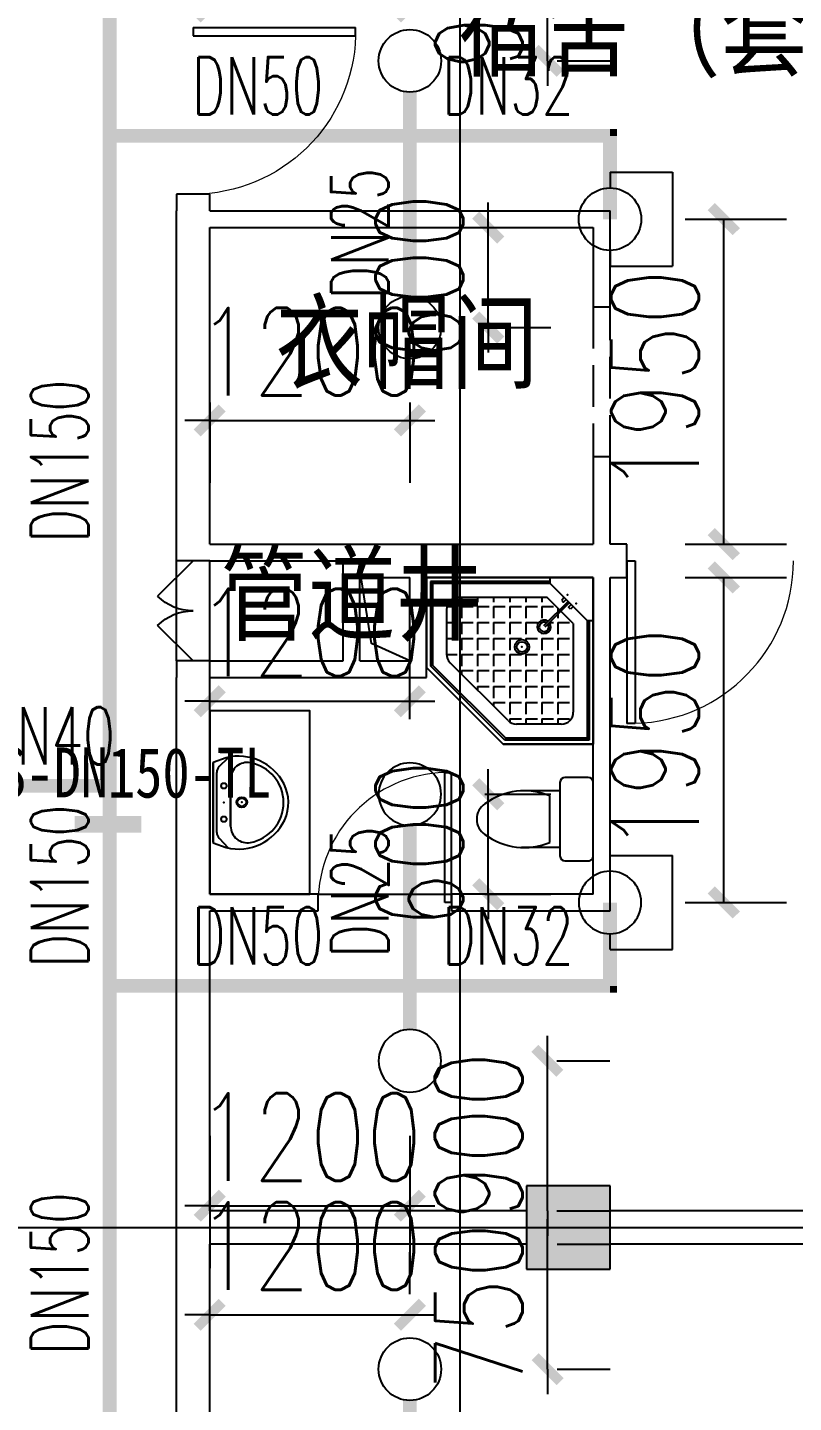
# Model space of a CAD drawing. Extents: x 0 to 2838408, y -923048 to 203859.
# Drawn here: x 2777370 to 2781963, y -669591 to -661341 of the extents above; entities that cross this region are included whole.
import ezdxf
from ezdxf.enums import TextEntityAlignment as Align

# ---------------------------------------------------------------- set-up
doc = ezdxf.new("R2010")
doc.units = 0
doc.header["$LTSCALE"] = 1000
doc.linetypes.add('DASH', pattern=[0.35, 0.25, -0.1])
for name, color, linetype in [('CLAYER', 7, 'Continuous'), ('COLUMN', 9, 'Continuous'), ('DOOR_FIRE', 4, 'Continuous'), ('DOTE', 8, 'Continuous'), ('EQUIP_喷头', 7, 'Continuous'), ('PIPE-喷淋', 6, 'Continuous'), ('PUB_HATCH', 8, 'Continuous'), ('PUB_TEXT', 7, 'Continuous'), ('TEXT_喷淋', 7, 'Continuous'), ('TWT_DIM', 3, 'Continuous'), ('WALL', 9, 'Continuous'), ('WINDOW', 4, 'Continuous'), ('XREF', 8, 'Continuous'), ('抗震支吊架', 2, 'Continuous'), ('洁具', 213, 'Continuous')]:
    doc.layers.add(name, color=color, linetype=linetype)
doc.styles.add('_TCH_DIM_T3', font='SIMPLEX', dxfattribs={"width": 0.75, "bigfont": 'HZTXT'})
doc.styles.add('_TWT_PIPEDN', font='SIMPLEX', dxfattribs={"width": 0.8, "height": 2.3, "bigfont": 'HZTXT'})
doc.styles.add('kzcad', font='', dxfattribs={"width": 0.8})
doc.styles.get("Standard").update_dxf_attribs({"font": 'geniso.shx', "bigfont": 'hztxt.shx'})
doc.styles.get('kzcad').set_extended_font_data('SimSun')
doc.dimstyles.new('_TWT_ARCH&&150', dxfattribs={"dimtxt": 525, "dimasz": 150, "dimexe": 375, "dimexo": 450, "dimgap": 150, "dimtad": 1, "dimdec": 0, "dimzin": 0, "dimdsep": 46, "dimtxsty": '_TCH_DIM_T3', "dimblk": 'ARCHTICK', "dimcen": 0.09, "dimclrt": 7, "dimazin": 2, "dimtfac": 1, "dimtdec": 0, "dimtix": 1, "dimtmove": 2, "dimatfit": 3, "dimfxl": 1, "dimtolj": 1, "dimtzin": 0, "dimarcsym": 0})

# ---------------------------------------------------------------- blocks, each defined once
blk = doc.blocks.new('1F平面-CAD导入_dwg_Drawing4_t3_dwg_$plan$00001613-474159-1F-927810-1F')
at = {"layer": '洁具'}
for p, q in [((-30, 250), (-170, 250)), ((-200, 169.7), (-430.4, 169.7)), ((-260.4, -139.7), (-260.4, 139.7)), ((-200, -169.7), (-200, -220)), ((-170, -250), (-30, -250))]:
    blk.add_line(p, q, dxfattribs=at)
for points in [[(-200, 220), (-200, 169.7), (-200, -169.7), (-430.4, -169.7)], [(0, -220), (0, 220)]]:
    blk.add_lwpolyline(points, dxfattribs=at)
for centre, radius, start, end in [((-170, 220), 30, 90, 180), ((-30, 220), 30, 0, 90), ((-412.8, -227.4), 397.5, 67.45048, 126.63814), ((-589.6, 0), 109.8, 123.45086, 236.54914), ((-412.8, 227.4), 397.5, 233.36186, 292.54952), ((-170, -220), 30, 180, 270), ((-30, -220), 30, 270, 0)]:
    blk.add_arc(centre, radius, start, end, dxfattribs=at)
blk = doc.blocks.new('$lvtry$00000169')
at = {"color": 0}
for p, q in [((258.9, -36), (258.9, 0)), ((258.9, -36), (36, -258.9)), ((258.9, -24), (976, -24)), ((258.9, -36), (964, -36)), ((964, -36), (976, -24)), ((964, -36), (964, -525.1)), ((976, -24), (976, -530.1)), ((276.1, -120), (120, -276.1)), ((143.9, -151), (290.7, -298.1)), ((151, -143.9), (297.8, -291)), ((269.6, -212.7), (269.6, -142.7)), ((276.1, -120), (808, -120)), ((365.9, -212.7), (365.9, -142.7)), ((462.1, -212.7), (462.1, -142.7)), ((558.4, -212.7), (558.4, -142.7)), ((654.6, -212.7), (654.6, -142.7)), ((750.9, -212.7), (750.9, -142.7)), ((847.1, -212.7), (847.1, -142.7)), ((173.4, -308.9), (173.4, -238.9)), ((183.4, -212.7), (205.5, -212.7)), ((219.6, -212.7), (243.4, -212.7)), ((269.6, -212.7), (339.6, -212.7)), ((269.6, -262.8), (269.6, -238.9)), ((365.9, -212.7), (435.9, -212.7)), ((365.9, -308.9), (365.9, -238.9)), ((462.1, -212.7), (532.1, -212.7)), ((462.1, -308.9), (462.1, -238.9)), ((558.4, -212.7), (628.4, -212.7)), ((558.4, -308.9), (558.4, -238.9)), ((654.6, -212.7), (724.6, -212.7)), ((654.6, -308.9), (654.6, -238.9)), ((750.9, -212.7), (820.9, -212.7)), ((750.9, -308.9), (750.9, -238.9)), ((847.1, -212.7), (880, -212.7)), ((847.1, -308.9), (847.1, -238.9)), ((880, -192), (880, -460.5)), ((36, -258.9), (0, -258.9)), ((24, -258.9), (24, -976)), ((36, -258.9), (36, -964)), ((120, -276.1), (120, -808)), ((120, -308.9), (147.1, -308.9)), ((173.4, -308.9), (243.4, -308.9)), ((334.3, -308.9), (339.6, -308.9)), ((365.9, -308.9), (435.9, -308.9)), ((462.1, -308.9), (532.1, -308.9)), ((558.4, -308.9), (628.4, -308.9)), ((654.6, -308.9), (724.6, -308.9)), ((750.9, -308.9), (820.9, -308.9)), ((847.1, -308.9), (880, -308.9)), ((120, -405.2), (147.1, -405.2)), ((173.4, -405.2), (173.4, -335.2)), ((173.4, -405.2), (243.4, -405.2)), ((269.6, -405.2), (269.6, -335.2)), ((269.6, -405.2), (339.6, -405.2)), ((365.9, -405.2), (365.9, -335.2)), ((365.9, -405.2), (378.6, -405.2)), ((462.1, -405.2), (462.1, -335.2)), ((462.1, -405.2), (532.1, -405.2)), ((558.4, -405.2), (558.4, -335.2)), ((558.4, -405.2), (628.4, -405.2)), ((654.6, -405.2), (654.6, -335.2)), ((654.6, -405.2), (724.6, -405.2)), ((750.9, -405.2), (750.9, -335.2)), ((750.9, -405.2), (820.9, -405.2)), ((847.1, -405.2), (847.1, -335.2)), ((847.1, -405.2), (880, -405.2)), ((173.4, -501.4), (173.4, -431.4)), ((269.6, -501.4), (269.6, -431.4)), ((365.9, -501.4), (365.9, -431.4)), ((462.1, -501.4), (462.1, -431.4)), ((558.4, -501.4), (558.4, -431.4)), ((654.6, -501.4), (654.6, -431.4)), ((750.9, -501.4), (750.9, -431.4)), ((847.1, -501.4), (847.1, -431.4)), ((120, -501.4), (147.1, -501.4)), ((173.4, -501.4), (243.4, -501.4)), ((173.4, -597.7), (173.4, -527.7)), ((269.6, -501.4), (339.6, -501.4)), ((269.6, -597.7), (269.6, -527.7)), ((365.9, -501.4), (435.9, -501.4)), ((365.9, -597.7), (365.9, -527.7)), ((462.1, -501.4), (532.1, -501.4)), ((462.1, -597.7), (462.1, -527.7)), ((858.9, -511.4), (511.4, -858.9)), ((964, -525.1), (525.1, -964)), ((976, -530.1), (530.1, -976)), ((558.4, -501.4), (628.4, -501.4)), ((558.4, -597.7), (558.4, -527.7)), ((654.6, -501.4), (724.6, -501.4)), ((654.6, -597.7), (654.6, -527.7)), ((750.9, -501.4), (820.9, -501.4)), ((750.9, -597.7), (750.9, -527.7)), ((847.1, -501.4), (867.2, -501.4)), ((964, -525.1), (976, -530.1)), ((120, -597.7), (147.1, -597.7)), ((173.4, -597.7), (243.4, -597.7)), ((173.4, -693.9), (173.4, -623.9)), ((269.6, -597.7), (339.6, -597.7)), ((269.6, -693.9), (269.6, -623.9)), ((365.9, -597.7), (435.9, -597.7)), ((365.9, -693.9), (365.9, -623.9)), ((462.1, -597.7), (532.1, -597.7)), ((462.1, -693.9), (462.1, -623.9)), ((558.4, -597.7), (628.4, -597.7)), ((558.4, -693.9), (558.4, -623.9)), ((654.6, -597.7), (724.6, -597.7)), ((654.6, -693.9), (654.6, -623.9)), ((750.9, -597.7), (772.6, -597.7)), ((120, -693.9), (147.1, -693.9)), ((173.4, -693.9), (243.4, -693.9)), ((173.4, -790.2), (173.4, -720.2)), ((269.6, -693.9), (339.6, -693.9)), ((269.6, -790.2), (269.6, -720.2)), ((365.9, -693.9), (435.9, -693.9)), ((365.9, -790.2), (365.9, -720.2)), ((462.1, -693.9), (532.1, -693.9)), ((462.1, -790.2), (462.1, -720.2)), ((558.4, -693.9), (628.4, -693.9)), ((558.4, -790.2), (558.4, -720.2)), ((654.6, -693.9), (676.4, -693.9)), ((120, -790.2), (147.1, -790.2)), ((173.4, -790.2), (243.4, -790.2)), ((173.4, -877.5), (173.4, -816.4)), ((269.6, -790.2), (339.6, -790.2)), ((269.6, -880), (269.6, -816.4)), ((365.9, -790.2), (435.9, -790.2)), ((365.9, -880), (365.9, -816.4)), ((462.1, -790.2), (532.1, -790.2)), ((462.1, -880), (462.1, -816.4)), ((558.4, -790.2), (580.1, -790.2)), ((192, -880), (460.5, -880)), ((36, -964), (24, -976)), ((24, -976), (530.1, -976)), ((36, -964), (525.1, -964)), ((525.1, -964), (530.1, -976))]:
    blk.add_line(p, q, dxfattribs=at)
blk.add_lwpolyline([(0, 0), (0, -1000), (540, -1000), (1000, -540), (1000, 0)], close=True)
for points in [[(0, 0), (0, -1000)], [(0, 0), (1000, 0)], [(1000, 0), (1000, -540)], [(136.1, -189.7), (147.9, -177.9), (132.5, -162.5), (120.7, -174.3)], [(189.7, -136.1), (177.9, -147.9), (162.5, -132.5), (174.3, -120.7)], [(1000, -540), (540, -1000)], [(0, -1000), (540, -1000)]]:
    blk.add_lwpolyline(points, close=True, dxfattribs=at)
for radius in [43.8, 31.1]:
    blk.add_circle((416.2, -427.6), radius, dxfattribs=at)
for centre, radius, start, end in [((808, -192), 72, 0, 90), ((296, -295.7), 40.6, 142.58296, 128.41974), ((296, -295.7), 28.6, 145.82801, 125.65986), ((808, -460.5), 72, 315, 0), ((192, -808), 72, 180, 270), ((460.5, -808), 72, 270, 315)]:
    blk.add_arc(centre, radius, start, end, dxfattribs=at)
for p in [(103.2, -155.8, 0), (156.1, -102.2, 0), (415.8, -428.1, 0)]:
    blk.add_point(p, dxfattribs=at)
blk = doc.blocks.new('$lvtry$00000178')
at = {"color": 0}
for p, q in [((-238.4, 0), (238.4, 0)), ((-214.1, -36.1), (-272.1, -90.6)), ((-179.8, -22.5), (180.1, -22.5)), ((215.7, -37.5), (268.3, -90.8)), ((-141.7, -105.2), (140.2, -105.2)), ((140.2, -105.2), (-141.7, -105.2))]:
    blk.add_line(p, q, dxfattribs=at)
blk.add_lwpolyline([(-103.6, -429.7, 0.224698), (110.4, -425.4, 0.348046), (268.9, -78.5), (239.5, 0), (-241.3, 0), (-270.7, -78.5, 0.356844)], format="xyb", close=True, dxfattribs=at)
for centre, radius in [((-100, -65), 16.3), ((100, -65), 16.3), ((1.4, -172.5), 31.6)]:
    blk.add_circle(centre, radius, dxfattribs=at)
at = {"color": 0, "lineweight": 13}
blk.add_circle((1.4, -172.5), 23, dxfattribs=at)
at = {"color": 0}
for centre, radius, start, end in [((-179.8, -72.5), 50, 90, 133.18096), ((180.1, -72.5), 50, 44.56072, 90), ((-141.7, -205.2), 100, 90, 190.56023), ((140.2, -205.2), 100, 349.43977, 90), ((-0.7, -179), 243.4, 190.56023, 349.43977)]:
    blk.add_arc(centre, radius, start, end, dxfattribs=at)
for p in [(0, -65), (1.4, -172.5)]:
    blk.add_point(p, dxfattribs=at)
blk = doc.blocks.new('A$C70365C93')
at = {"layer": '洁具'}
blk.add_lwpolyline([(-1900, 2300), (-1900, 1700), (-800, 1700), (-800, 2300)], close=True, dxfattribs=at)
blk.add_blockref('$lvtry$00000178', (-1350, 2280), dxfattribs=at)
at = {"layer": '洁具', "rotation": 180}
blk.add_blockref('$lvtry$00000169', (0, 0), dxfattribs=at)
at = {"layer": '洁具', "extrusion": (0, 0, -1), "xscale": -1, "zscale": -1, "rotation": 90}
blk.add_blockref('1F平面-CAD导入_dwg_Drawing4_t3_dwg_$plan$00001613-474159-1F-927810-1F', (1450, 0), dxfattribs=at)
blk = doc.blocks.new('$DorLib2D$00000116')
at = {"color": 0}
for p, q in [((-0.5, 0), (-0.146, 0.354)), ((0.5, 0), (0.146, 0.354))]:
    blk.add_line(p, q, dxfattribs=at)
for centre, start, end in [((-0.5, 0), 0, 45), ((0.5, 0), 135, 180)]:
    blk.add_arc(centre, 0.5, start, end, dxfattribs=at)
blk = doc.blocks.new('$DorLib2D$00000001')
for p, q in [((0.45, 0.975), (0.5, 0.975)), ((0.45, 0), (0.45, 0.975)), ((0.5, 0), (0.5, 0.975)), ((0.5, 0), (0.45, 0))]:
    blk.add_line(p, q)
at = {"lineweight": 13}
blk.add_arc((0.475, 0), 0.975, 91.46928, 180, dxfattribs=at)
blk = doc.blocks.new('4F1')
at = {"layer": 'PUB_HATCH'}
blk.add_hatch(color=256, dxfattribs=at).paths.add_polyline_path([(2444816.7, -668291.3), (2444316.7, -668291.3), (2444316.7, -668791.3), (2444816.7, -668791.3)])
blk.add_lwpolyline([(2443616.7, -665141.3), (2443386.5, -665037.7), (2443316.7, -664591.3)])
at = {"layer": 'COLUMN'}
for p, q in [((2444816.7, -668291.3), (2444316.7, -668291.3)), ((2444316.7, -668291.3), (2444316.7, -668791.3)), ((2444816.7, -668791.3), (2444816.7, -668291.3)), ((2444316.7, -668791.3), (2444816.7, -668791.3))]:
    blk.add_line(p, q, dxfattribs=at)
at = {"layer": 'DOOR_FIRE'}
for p, q in [((2442216.7, -665141.3), (2442216.7, -664541.3)), ((2442416.7, -665141.3), (2442416.7, -664541.3))]:
    blk.add_line(p, q, dxfattribs=at)
at = {"layer": 'DOTE'}
for p, q in [((2443916.7, -606941.3), (2443916.7, -690141.3)), ((2435862.3, -668541.3), (2453916.7, -668541.3))]:
    blk.add_line(p, q, dxfattribs=at)
at = {"layer": 'WALL'}
for p, q in [((2442416.7, -662341.3), (2442216.7, -662341.3)), ((2442216.7, -662341.3), (2442216.7, -662441.3)), ((2442416.7, -662441.3), (2442416.7, -662341.3)), ((2442216.7, -664541.3), (2442216.7, -662441.3)), ((2442416.7, -662441.3), (2444816.7, -662441.3)), ((2444816.7, -663016.3), (2444816.7, -662441.3)), ((2442416.7, -664441.3), (2442416.7, -662541.3)), ((2442416.7, -662541.3), (2444716.7, -662541.3)), ((2444716.7, -662541.3), (2444716.7, -663016.3)), ((2444716.7, -663016.3), (2444816.7, -663016.3)), ((2444816.7, -663916.3), (2444716.7, -663916.3)), ((2444716.7, -663916.3), (2444716.7, -664441.3)), ((2444816.7, -664441.3), (2444816.7, -663916.3)), ((2442416.7, -664441.3), (2443216.7, -664441.3)), ((2443216.7, -664441.3), (2443616.7, -664441.3)), ((2443616.7, -664441.3), (2444716.7, -664441.3)), ((2444916.7, -664441.3), (2444816.7, -664441.3)), ((2444916.7, -664641.3), (2444916.7, -664441.3)), ((2442416.7, -664541.3), (2442216.7, -664541.3)), ((2442416.7, -664541.3), (2443216.7, -664541.3)), ((2443216.7, -665141.3), (2443216.7, -664541.3)), ((2443316.7, -665141.3), (2443316.7, -664641.3)), ((2443316.7, -664641.3), (2443616.7, -664641.3)), ((2443616.7, -665141.3), (2443616.7, -664641.3)), ((2443716.7, -664641.3), (2444716.7, -664641.3)), ((2443716.7, -665241.3), (2443716.7, -664641.3)), ((2444716.7, -666541.3), (2444716.7, -664641.3)), ((2444816.7, -666641.3), (2444816.7, -664641.3)), ((2444816.7, -664641.3), (2444916.7, -664641.3)), ((2442416.7, -665141.3), (2442216.7, -665141.3)), ((2442216.7, -665141.3), (2442216.7, -665241.3)), ((2442416.7, -665141.3), (2443216.7, -665141.3)), ((2443316.7, -665141.3), (2443616.7, -665141.3)), ((2442216.7, -666641.3), (2442216.7, -665241.3)), ((2442416.7, -666541.3), (2442416.7, -665241.3)), ((2442416.7, -665241.3), (2443216.7, -665241.3)), ((2443216.7, -665241.3), (2443716.7, -665241.3)), ((2443066.7, -666541.3), (2442416.7, -666541.3)), ((2443066.7, -666641.3), (2443066.7, -666541.3)), ((2444716.7, -666541.3), (2443866.7, -666541.3)), ((2443866.7, -666541.3), (2443866.7, -666641.3)), ((2442216.7, -668541.3), (2442216.7, -666641.3)), ((2442416.7, -666641.3), (2443066.7, -666641.3)), ((2442416.7, -668441.3), (2442416.7, -666641.3)), ((2443866.7, -666641.3), (2444816.7, -666641.3)), ((2444316.7, -668441.3), (2442416.7, -668441.3)), ((2449916.7, -668441.3), (2444816.7, -668441.3)), ((2442216.7, -670291.3), (2442216.7, -668541.3)), ((2444316.7, -668641.3), (2442416.7, -668641.3)), ((2442416.7, -670291.3), (2442416.7, -668641.3)), ((2449916.7, -668641.3), (2444816.7, -668641.3))]:
    blk.add_line(p, q, dxfattribs=at)
at = {"layer": 'WINDOW', "linetype": 'DASH'}
for p, q in [((2444716.7, -663016.3), (2444716.7, -663916.3)), ((2444816.7, -663916.3), (2444816.7, -663016.3))]:
    blk.add_line(p, q, dxfattribs=at)
at = {"layer": 'WINDOW'}
blk.add_line((2443066.7, -666541.3), (2443866.7, -666541.3), dxfattribs=at)
at = {"rotation": 89.99999999999997}
blk.add_blockref('A$C70365C93', (2444716.7, -664641.3), dxfattribs=at)
at = {"layer": 'DOOR_FIRE', "xscale": -600, "yscale": 600, "zscale": 200, "rotation": 90}
blk.add_blockref('$DorLib2D$00000116', (2442316.7, -664841.3), dxfattribs=at)
at = {"layer": 'WINDOW', "yscale": -1000}
for p, xscale, zscale, rotation in [((2442316.7, -661841.3), 1000, 1000, 90.000000000007), ((2445416.7, -664541.3), -1000, -1000, 359.9999999999442)]:
    blk.add_blockref('$DorLib2D$00000001', p, dxfattribs=dict(at, xscale=xscale, zscale=zscale, rotation=rotation))
at = {"layer": 'WINDOW', "xscale": 800, "yscale": 800, "zscale": 800}
blk.add_blockref('$DorLib2D$00000001', (2443466.7, -666591.3), dxfattribs=at)
at = {"layer": 'CLAYER'}
blk.add_text('管道井', height=525, dxfattribs=at).set_placement((2442480.9, -665021.1))
at = {"layer": 'PUB_TEXT'}
for s, p in [('宿舍（套间）', (2443903.8, -661636.2)), ('衣帽间', (2442811.4, -663510.9))]:
    blk.add_text(s, height=525, dxfattribs=at).set_placement(p)
blk = doc.blocks.new('_ArchTick')
at = {"color": 0, "linetype": 'ByBlock', "const_width": 0.4}
blk.add_lwpolyline([(-0.5, -0.5), (0.5, 0.5)], dxfattribs=at)
blk = doc.blocks.new('*D3274')
at = {"layer": 'Defpoints', "color": 0, "linetype": 'ByBlock', "transparency": 16777216}
for p in [(2780095.3, -668641.3), (2780488.7, -668641.3), (2780095.3, -669391.3)]:
    blk.add_point(p, dxfattribs=at)
at = {"layer": 'TWT_DIM', "color": 0, "linetype": 'ByBlock', "lineweight": -2, "transparency": 16777216}
for p, q in [((2780488.7, -668641.3), (2780488.7, -668491.3)), ((2780488.7, -669391.3), (2780488.7, -668641.3)), ((2780545.3, -668641.3), (2780863.7, -668641.3)), ((2780488.7, -669391.3), (2780488.7, -669541.3)), ((2780545.3, -669391.3), (2780863.7, -669391.3))]:
    blk.add_line(p, q, dxfattribs=at)
at = {"layer": 'TWT_DIM', "color": 0, "linetype": 'ByBlock', "lineweight": -2, "transparency": 16777216, "xscale": 150, "yscale": 150, "zscale": 150}
for p, rotation in [((2780488.7, -668641.3), 270), ((2780488.7, -669391.3), 90)]:
    blk.add_blockref('_ArchTick', p, dxfattribs=dict(at, rotation=rotation))
at = {"layer": 'TWT_DIM', "color": 7, "linetype": 'ByBlock', "transparency": 16777216, "insert": (2780076.2, -669016.3), "char_height": 525, "attachment_point": 5, "rotation": 90, "style": '_TCH_DIM_T3'}
blk.add_mtext('\\A1;750', dxfattribs=at)
blk = doc.blocks.new('*D3276')
at = {"layer": 'Defpoints', "color": 0, "linetype": 'ByBlock', "transparency": 16777216}
for p in [(2779662.5, -669064.9), (2778462.5, -669391.3), (2779662.5, -669391.3)]:
    blk.add_point(p, dxfattribs=at)
at = {"layer": 'TWT_DIM', "color": 0, "linetype": 'ByBlock', "lineweight": -2, "transparency": 16777216}
for p, q in [((2778462.5, -668941.3), (2778462.5, -668689.9)), ((2779662.5, -668941.3), (2779662.5, -668689.9)), ((2778462.5, -669064.9), (2778312.5, -669064.9)), ((2778462.5, -669064.9), (2779662.5, -669064.9)), ((2779662.5, -669064.9), (2779812.5, -669064.9))]:
    blk.add_line(p, q, dxfattribs=at)
at = {"layer": 'TWT_DIM', "color": 0, "linetype": 'ByBlock', "lineweight": -2, "transparency": 16777216, "xscale": 150, "yscale": 150, "zscale": 150}
blk.add_blockref('_ArchTick', (2778462.5, -669064.9), dxfattribs=at)
at = {"layer": 'TWT_DIM', "color": 0, "linetype": 'ByBlock', "lineweight": -2, "transparency": 16777216, "xscale": 150, "yscale": 150, "zscale": 150, "rotation": 180}
blk.add_blockref('_ArchTick', (2779662.5, -669064.9), dxfattribs=at)
at = {"layer": 'TWT_DIM', "color": 7, "linetype": 'ByBlock', "transparency": 16777216, "insert": (2779062.5, -668652.4), "char_height": 525, "attachment_point": 5, "style": '_TCH_DIM_T3'}
blk.add_mtext('\\A1;1200', dxfattribs=at)
blk = doc.blocks.new('*D3277')
at = {"layer": 'Defpoints', "color": 0, "linetype": 'ByBlock', "transparency": 16777216}
for p in [(2780862.5, -664641.3), (2781544.9, -664641.3), (2780862.5, -666591.3)]:
    blk.add_point(p, dxfattribs=at)
at = {"layer": 'TWT_DIM', "color": 0, "linetype": 'ByBlock', "lineweight": -2, "transparency": 16777216}
for p, q in [((2781312.5, -664641.3), (2781919.9, -664641.3)), ((2781544.9, -666591.3), (2781544.9, -664641.3)), ((2781312.5, -666591.3), (2781919.9, -666591.3))]:
    blk.add_line(p, q, dxfattribs=at)
at = {"layer": 'TWT_DIM', "color": 0, "linetype": 'ByBlock', "lineweight": -2, "transparency": 16777216, "xscale": 150, "yscale": 150, "zscale": 150}
for p, rotation in [((2781544.9, -664641.3), 90), ((2781544.9, -666591.3), 270)]:
    blk.add_blockref('_ArchTick', p, dxfattribs=dict(at, rotation=rotation))
at = {"layer": 'TWT_DIM', "color": 7, "linetype": 'ByBlock', "transparency": 16777216, "insert": (2781132.4, -665616.3), "char_height": 525, "attachment_point": 5, "rotation": 90, "style": '_TCH_DIM_T3'}
blk.add_mtext('\\A1;1950', dxfattribs=at)
blk = doc.blocks.new('*D3278')
at = {"layer": 'Defpoints', "color": 0, "linetype": 'ByBlock', "transparency": 16777216}
for p in [(2780093.7, -667541.3), (2780487, -667541.3), (2780093.7, -668441.3)]:
    blk.add_point(p, dxfattribs=at)
at = {"layer": 'TWT_DIM', "color": 0, "linetype": 'ByBlock', "lineweight": -2, "transparency": 16777216}
for p, q in [((2780487, -667541.3), (2780487, -667391.3)), ((2780487, -668441.3), (2780487, -667541.3)), ((2780543.7, -667541.3), (2780862, -667541.3)), ((2780487, -668441.3), (2780487, -668591.3)), ((2780543.7, -668441.3), (2780862, -668441.3))]:
    blk.add_line(p, q, dxfattribs=at)
at = {"layer": 'TWT_DIM', "color": 0, "linetype": 'ByBlock', "lineweight": -2, "transparency": 16777216, "xscale": 150, "yscale": 150, "zscale": 150}
for p, rotation in [((2780487, -667541.3), 270), ((2780487, -668441.3), 90)]:
    blk.add_blockref('_ArchTick', p, dxfattribs=dict(at, rotation=rotation))
at = {"layer": 'TWT_DIM', "color": 7, "linetype": 'ByBlock', "transparency": 16777216, "insert": (2780074.5, -667991.3), "char_height": 525, "attachment_point": 5, "rotation": 90, "style": '_TCH_DIM_T3'}
blk.add_mtext('\\A1;900', dxfattribs=at)
blk = doc.blocks.new('*D3279')
at = {"layer": 'Defpoints', "color": 0, "linetype": 'ByBlock', "transparency": 16777216}
for p in [(2779662.5, -665941.3), (2780132.3, -665941.3), (2779662.5, -666541.3)]:
    blk.add_point(p, dxfattribs=at)
at = {"layer": 'TWT_DIM', "color": 0, "linetype": 'ByBlock', "lineweight": -2, "transparency": 16777216}
for p, q in [((2780132.3, -665941.3), (2780132.3, -665791.3)), ((2780112.5, -665941.3), (2780507.3, -665941.3)), ((2780132.3, -666541.3), (2780132.3, -665941.3)), ((2780112.5, -666541.3), (2780507.3, -666541.3)), ((2780132.3, -666541.3), (2780132.3, -666691.3))]:
    blk.add_line(p, q, dxfattribs=at)
at = {"layer": 'TWT_DIM', "color": 0, "linetype": 'ByBlock', "lineweight": -2, "transparency": 16777216, "xscale": 150, "yscale": 150, "zscale": 150}
for p, rotation in [((2780132.3, -665941.3), 270), ((2780132.3, -666541.3), 90)]:
    blk.add_blockref('_ArchTick', p, dxfattribs=dict(at, rotation=rotation))
at = {"layer": 'TWT_DIM', "color": 7, "linetype": 'ByBlock', "transparency": 16777216, "insert": (2779719.8, -666241.3), "char_height": 525, "attachment_point": 5, "rotation": 90, "style": '_TCH_DIM_T3'}
blk.add_mtext('\\A1;600', dxfattribs=at)
blk = doc.blocks.new('*D3280')
at = {"layer": 'Defpoints', "color": 0, "linetype": 'ByBlock', "transparency": 16777216}
for p in [(2779662.5, -665383.6), (2778462.5, -665941.3), (2779662.5, -665941.3)]:
    blk.add_point(p, dxfattribs=at)
at = {"layer": 'TWT_DIM', "color": 0, "linetype": 'ByBlock', "lineweight": -2, "transparency": 16777216}
for p, q in [((2778462.5, -665491.3), (2778462.5, -665008.6)), ((2779662.5, -665491.3), (2779662.5, -665008.6)), ((2778462.5, -665383.6), (2778312.5, -665383.6)), ((2778462.5, -665383.6), (2779662.5, -665383.6)), ((2779662.5, -665383.6), (2779812.5, -665383.6))]:
    blk.add_line(p, q, dxfattribs=at)
at = {"layer": 'TWT_DIM', "color": 0, "linetype": 'ByBlock', "lineweight": -2, "transparency": 16777216, "xscale": 150, "yscale": 150, "zscale": 150}
blk.add_blockref('_ArchTick', (2778462.5, -665383.6), dxfattribs=at)
at = {"layer": 'TWT_DIM', "color": 0, "linetype": 'ByBlock', "lineweight": -2, "transparency": 16777216, "xscale": 150, "yscale": 150, "zscale": 150, "rotation": 180}
blk.add_blockref('_ArchTick', (2779662.5, -665383.6), dxfattribs=at)
at = {"layer": 'TWT_DIM', "color": 7, "linetype": 'ByBlock', "transparency": 16777216, "insert": (2779062.5, -664971.1), "char_height": 525, "attachment_point": 5, "style": '_TCH_DIM_T3'}
blk.add_mtext('\\A1;1200', dxfattribs=at)
blk = doc.blocks.new('*D3281')
at = {"layer": 'Defpoints', "color": 0, "linetype": 'ByBlock', "transparency": 16777216}
for p in [(2778462.5, -667541.3), (2779662.5, -667541.3), (2779662.5, -668410.6)]:
    blk.add_point(p, dxfattribs=at)
at = {"layer": 'TWT_DIM', "color": 0, "linetype": 'ByBlock', "lineweight": -2, "transparency": 16777216}
for p, q in [((2778462.5, -667991.3), (2778462.5, -668785.6)), ((2779662.5, -667991.3), (2779662.5, -668785.6)), ((2778462.5, -668410.6), (2778312.5, -668410.6)), ((2778462.5, -668410.6), (2779662.5, -668410.6)), ((2779662.5, -668410.6), (2779812.5, -668410.6))]:
    blk.add_line(p, q, dxfattribs=at)
at = {"layer": 'TWT_DIM', "color": 0, "linetype": 'ByBlock', "lineweight": -2, "transparency": 16777216, "xscale": 150, "yscale": 150, "zscale": 150}
blk.add_blockref('_ArchTick', (2778462.5, -668410.6), dxfattribs=at)
at = {"layer": 'TWT_DIM', "color": 0, "linetype": 'ByBlock', "lineweight": -2, "transparency": 16777216, "xscale": 150, "yscale": 150, "zscale": 150, "rotation": 180}
blk.add_blockref('_ArchTick', (2779662.5, -668410.6), dxfattribs=at)
at = {"layer": 'TWT_DIM', "color": 7, "linetype": 'ByBlock', "transparency": 16777216, "insert": (2779062.5, -667998.1), "char_height": 525, "attachment_point": 5, "style": '_TCH_DIM_T3'}
blk.add_mtext('\\A1;1200', dxfattribs=at)
blk = doc.blocks.new('*D3282')
at = {"layer": 'Defpoints', "color": 0, "linetype": 'ByBlock', "transparency": 16777216}
for p in [(2780862.5, -662491.3), (2781544.9, -662491.3), (2780862.5, -664441.3)]:
    blk.add_point(p, dxfattribs=at)
at = {"layer": 'TWT_DIM', "color": 0, "linetype": 'ByBlock', "lineweight": -2, "transparency": 16777216}
for p, q in [((2781312.5, -662491.3), (2781919.9, -662491.3)), ((2781544.9, -664441.3), (2781544.9, -662491.3)), ((2781312.5, -664441.3), (2781919.9, -664441.3))]:
    blk.add_line(p, q, dxfattribs=at)
at = {"layer": 'TWT_DIM', "color": 0, "linetype": 'ByBlock', "lineweight": -2, "transparency": 16777216, "xscale": 150, "yscale": 150, "zscale": 150}
for p, rotation in [((2781544.9, -662491.3), 90), ((2781544.9, -664441.3), 270)]:
    blk.add_blockref('_ArchTick', p, dxfattribs=dict(at, rotation=rotation))
at = {"layer": 'TWT_DIM', "color": 7, "linetype": 'ByBlock', "transparency": 16777216, "insert": (2781132.4, -663466.3), "char_height": 525, "attachment_point": 5, "rotation": 90, "style": '_TCH_DIM_T3'}
blk.add_mtext('\\A1;1950', dxfattribs=at)
blk = doc.blocks.new('*D3283')
at = {"layer": 'Defpoints', "color": 0, "linetype": 'ByBlock', "transparency": 16777216}
for p in [(2780095.3, -660641.3), (2780488.7, -660641.3), (2780095.3, -661541.3)]:
    blk.add_point(p, dxfattribs=at)
at = {"layer": 'TWT_DIM', "color": 0, "linetype": 'ByBlock', "lineweight": -2, "transparency": 16777216}
for p, q in [((2780488.7, -660641.3), (2780488.7, -660491.3)), ((2780488.7, -661541.3), (2780488.7, -660641.3)), ((2780545.3, -660641.3), (2780863.7, -660641.3)), ((2780488.7, -661541.3), (2780488.7, -661691.3)), ((2780545.3, -661541.3), (2780863.7, -661541.3))]:
    blk.add_line(p, q, dxfattribs=at)
at = {"layer": 'TWT_DIM', "color": 0, "linetype": 'ByBlock', "lineweight": -2, "transparency": 16777216, "xscale": 150, "yscale": 150, "zscale": 150}
for p, rotation in [((2780488.7, -660641.3), 270), ((2780488.7, -661541.3), 90)]:
    blk.add_blockref('_ArchTick', p, dxfattribs=dict(at, rotation=rotation))
at = {"layer": 'TWT_DIM', "color": 7, "linetype": 'ByBlock', "transparency": 16777216, "insert": (2780076.2, -661091.3), "char_height": 525, "attachment_point": 5, "rotation": 90, "style": '_TCH_DIM_T3'}
blk.add_mtext('\\A1;900', dxfattribs=at)
blk = doc.blocks.new('*D3284')
at = {"layer": 'Defpoints', "color": 0, "linetype": 'ByBlock', "transparency": 16777216}
for p in [(2779662.5, -662541.3), (2780132.3, -662541.3), (2779662.5, -663141.3)]:
    blk.add_point(p, dxfattribs=at)
at = {"layer": 'TWT_DIM', "color": 0, "linetype": 'ByBlock', "lineweight": -2, "transparency": 16777216}
for p, q in [((2780132.3, -662541.3), (2780132.3, -662391.3)), ((2780112.5, -662541.3), (2780507.3, -662541.3)), ((2780132.3, -663141.3), (2780132.3, -662541.3)), ((2780112.5, -663141.3), (2780507.3, -663141.3)), ((2780132.3, -663141.3), (2780132.3, -663291.3))]:
    blk.add_line(p, q, dxfattribs=at)
at = {"layer": 'TWT_DIM', "color": 0, "linetype": 'ByBlock', "lineweight": -2, "transparency": 16777216, "xscale": 150, "yscale": 150, "zscale": 150}
for p, rotation in [((2780132.3, -662541.3), 270), ((2780132.3, -663141.3), 90)]:
    blk.add_blockref('_ArchTick', p, dxfattribs=dict(at, rotation=rotation))
at = {"layer": 'TWT_DIM', "color": 7, "linetype": 'ByBlock', "transparency": 16777216, "insert": (2779719.8, -662841.3), "char_height": 525, "attachment_point": 5, "rotation": 90, "style": '_TCH_DIM_T3'}
blk.add_mtext('\\A1;600', dxfattribs=at)
blk = doc.blocks.new('*D3285')
at = {"layer": 'Defpoints', "color": 0, "linetype": 'ByBlock', "transparency": 16777216}
for p in [(2778462.5, -663141.3), (2779662.5, -663141.3), (2779662.5, -663699)]:
    blk.add_point(p, dxfattribs=at)
at = {"layer": 'TWT_DIM', "color": 0, "linetype": 'ByBlock', "lineweight": -2, "transparency": 16777216}
for p, q in [((2778462.5, -663591.3), (2778462.5, -664074)), ((2779662.5, -663591.3), (2779662.5, -664074)), ((2778462.5, -663699), (2778312.5, -663699)), ((2778462.5, -663699), (2779662.5, -663699)), ((2779662.5, -663699), (2779812.5, -663699))]:
    blk.add_line(p, q, dxfattribs=at)
at = {"layer": 'TWT_DIM', "color": 0, "linetype": 'ByBlock', "lineweight": -2, "transparency": 16777216, "xscale": 150, "yscale": 150, "zscale": 150}
blk.add_blockref('_ArchTick', (2778462.5, -663699), dxfattribs=at)
at = {"layer": 'TWT_DIM', "color": 0, "linetype": 'ByBlock', "lineweight": -2, "transparency": 16777216, "xscale": 150, "yscale": 150, "zscale": 150, "rotation": 180}
blk.add_blockref('_ArchTick', (2779662.5, -663699), dxfattribs=at)
at = {"layer": 'TWT_DIM', "color": 7, "linetype": 'ByBlock', "transparency": 16777216, "insert": (2779062.5, -663286.5), "char_height": 525, "attachment_point": 5, "style": '_TCH_DIM_T3'}
blk.add_mtext('\\A1;1200', dxfattribs=at)
blk = doc.blocks.new('*D3286')
at = {"layer": 'Defpoints', "color": 0, "linetype": 'ByBlock', "transparency": 16777216}
for p in [(2779662.5, -661214.9), (2778462.5, -661541.3), (2779662.5, -661541.3)]:
    blk.add_point(p, dxfattribs=at)
at = {"layer": 'TWT_DIM', "color": 0, "linetype": 'ByBlock', "lineweight": -2, "transparency": 16777216}
for p, q in [((2778462.5, -661091.3), (2778462.5, -660839.9)), ((2779662.5, -661091.3), (2779662.5, -660839.9)), ((2778462.5, -661214.9), (2778312.5, -661214.9)), ((2778462.5, -661214.9), (2779662.5, -661214.9)), ((2779662.5, -661214.9), (2779812.5, -661214.9))]:
    blk.add_line(p, q, dxfattribs=at)
at = {"layer": 'TWT_DIM', "color": 0, "linetype": 'ByBlock', "lineweight": -2, "transparency": 16777216, "xscale": 150, "yscale": 150, "zscale": 150}
blk.add_blockref('_ArchTick', (2778462.5, -661214.9), dxfattribs=at)
at = {"layer": 'TWT_DIM', "color": 0, "linetype": 'ByBlock', "lineweight": -2, "transparency": 16777216, "xscale": 150, "yscale": 150, "zscale": 150, "rotation": 180}
blk.add_blockref('_ArchTick', (2779662.5, -661214.9), dxfattribs=at)
at = {"layer": 'TWT_DIM', "color": 7, "linetype": 'ByBlock', "transparency": 16777216, "insert": (2779062.5, -660802.4), "char_height": 525, "attachment_point": 5, "style": '_TCH_DIM_T3'}
blk.add_mtext('\\A1;1200', dxfattribs=at)
blk = doc.blocks.new('$TwtSys$00000125')
blk.add_circle((0, 0, 0), 1)
blk = doc.blocks.new('$TwtSys$00000131')
for p, q in [((-1.5, 0), (-1.5, 2)), ((-1.5, 2), (1.5, 2)), ((1.5, 0, 0), (1.5, 2, 0)), ((-1.5, 0), (-1, 0)), ((1, 0, 0), (1.5, 0, 0))]:
    blk.add_line(p, q)
blk.add_circle((0, 0), 1)

msp = doc.modelspace()

# ---------------------------------------------------------------- hatches: boundary and pattern name
at = {"layer": 'PIPE-喷淋', "linetype": 'ByBlock'}
for points in [[(2780862.5, -661991.3), (2780903.8, -661991.3), (2780903.8, -661950)], [(2780862.5, -661991.3), (2780862.5, -661950), (2780903.8, -661950)], [(2780862.5, -667091.3), (2780903.8, -667091.3), (2780903.8, -667132.5)], [(2780862.5, -667091.3), (2780862.5, -667132.5), (2780903.8, -667132.5)]]:
    msp.add_hatch(color=256, dxfattribs=at).paths.add_polyline_path(points)

# ---------------------------------------------------------------- linework, layer by layer
at = {"layer": 'PIPE-喷淋', "linetype": 'ByBlock', "ltscale": 1.5, "const_width": 82.5}
for points in [[(2777862.5, -658391.3), (2777862.5, -661991.3)], [(2779662.5, -661728.8), (2779662.5, -661991.3)], [(2777862.5, -661991.3), (2777862.5, -665891.3)], [(2779662.5, -661991.3), (2777862.5, -661991.3)], [(2780862.5, -661991.3), (2779662.5, -661991.3)], [(2779662.5, -661991.3), (2779662.5, -662953.8)], [(2780862.5, -662491.3), (2780862.5, -661991.3)], [(2777162.5, -665891.3), (2777862.5, -665891.3)], [(2777862.5, -665891.3), (2777862.5, -667091.3)], [(2779662.5, -666128.8), (2779662.5, -667091.3)], [(2780862.5, -666591.3), (2780862.5, -667091.3)], [(2779662.5, -667091.3), (2777862.5, -667091.3)], [(2777862.5, -667091.3), (2777862.5, -670541.3)], [(2780862.5, -667091.3), (2779662.5, -667091.3)], [(2779662.5, -667091.3), (2779662.5, -667353.8)], [(2779662.5, -669578.8), (2779662.5, -670541.3)]]:
    msp.add_lwpolyline(points, dxfattribs=at)
at = {"layer": '抗震支吊架', "color": 4, "const_width": 100}
msp.add_lwpolyline([(2777652.2, -666121.3), (2778052.2, -666121.3)], dxfattribs=at)

# ---------------------------------------------------------------- block references
at = {"layer": 'EQUIP_喷头', "linetype": 'ByBlock', "xscale": 187.5, "zscale": 187.5}
for name, p, yscale, rotation in [('$TwtSys$00000125', (2779662.5, -661541.3), 187.5, 270), ('$TwtSys$00000131', (2780862.5, -662491.3), 187.5, 270), ('$TwtSys$00000125', (2779662.5, -663141.3), 187.5, 270), ('$TwtSys$00000125', (2779662.5, -665941.3), -187.5, 89.99999999999999), ('$TwtSys$00000131', (2780862.5, -666591.3), -187.5, 89.99999999999999), ('$TwtSys$00000125', (2779662.5, -667541.3), -187.5, 89.99999999999999), ('$TwtSys$00000125', (2779662.5, -669391.3), 187.5, 270)]:
    msp.add_blockref(name, p, dxfattribs=dict(at, yscale=yscale, rotation=rotation))
at = {"layer": 'XREF'}
msp.add_blockref('4F1', (336045.8, 0), dxfattribs=at)

# ---------------------------------------------------------------- texts
at = {"layer": 'TEXT_喷淋', "color": 251, "linetype": 'ByBlock', "style": '_TWT_PIPEDN', "width": 0.64}
for s, p in [('DN50', (2778357.7, -661863.8)), ('DN32', (2779857.7, -661863.8)), ('DN40', (2777107.7, -665763.8)), ('DN50', (2778357.7, -666963.8)), ('DN32', (2779857.7, -666963.8))]:
    msp.add_text(s, height=345, dxfattribs=at).set_placement(p)
for p in [(2779535, -662971.1), (2779535, -666921.1)]:
    msp.add_text('DN25', height=345, rotation=90, dxfattribs=at).set_placement(p)
at = {"layer": 'TEXT_喷淋', "linetype": 'ByBlock', "style": '_TWT_PIPEDN', "width": 0.64}
for p in [(2777735, -664430.2), (2777735, -666980.2), (2777735, -669305.2)]:
    msp.add_text('DN150', height=345, rotation=90, dxfattribs=at).set_placement(p)
at = {"layer": '抗震支吊架', "color": 4, "style": 'kzcad', "width": 0.8}
msp.add_text('KZS-DN150-TL', height=300, rotation=359.88539, dxfattribs=at).set_placement((2777852.2, -665961.3), align=Align.CENTER)

# ---------------------------------------------------------------- dimensions: what is measured, and where the dimension line sits
at = {"layer": 'TWT_DIM', "linetype": 'ByBlock'}
for p1, p2, distance, picture, middle in [((2778462.5, -661541.3), (2779662.5, -661541.3), 326.4, '*D3286', (2779062.5, -660802.4)), ((2780095.3, -661541.3), (2780095.3, -660641.3), -393.4, '*D3283', (2780076.2, -661091.3)), ((2779662.5, -663141.3), (2779662.5, -662541.3), -469.7, '*D3284', (2779719.8, -662841.3)), ((2780862.5, -664441.3), (2780862.5, -662491.3), -682.4, '*D3282', (2781132.4, -663466.3)), ((2778462.5, -663141.3), (2779662.5, -663141.3), -557.7, '*D3285', (2779062.5, -663286.5)), ((2780862.5, -666591.3), (2780862.5, -664641.3), -682.4, '*D3277', (2781132.4, -665616.3)), ((2778462.5, -665941.3), (2779662.5, -665941.3), 557.7, '*D3280', (2779062.5, -664971.1)), ((2779662.5, -666541.3), (2779662.5, -665941.3), -469.7, '*D3279', (2779719.8, -666241.3)), ((2780093.7, -668441.3), (2780093.7, -667541.3), -393.4, '*D3278', (2780074.5, -667991.3)), ((2778462.5, -667541.3), (2779662.5, -667541.3), -869.3, '*D3281', (2779062.5, -667998.1)), ((2778462.5, -669391.3), (2779662.5, -669391.3), 326.4, '*D3276', (2779062.5, -668652.4)), ((2780095.3, -669391.3), (2780095.3, -668641.3), -393.4, '*D3274', (2780076.2, -669016.3))]:
    dim = msp.add_aligned_dim(p1=p1, p2=p2, distance=distance, dimstyle='_TWT_ARCH&&150', dxfattribs=at)
    dim.commit()
    dim.dimension.update_dxf_attribs({"geometry": picture, "text_midpoint": middle})

doc.saveas('drawing.dxf')
